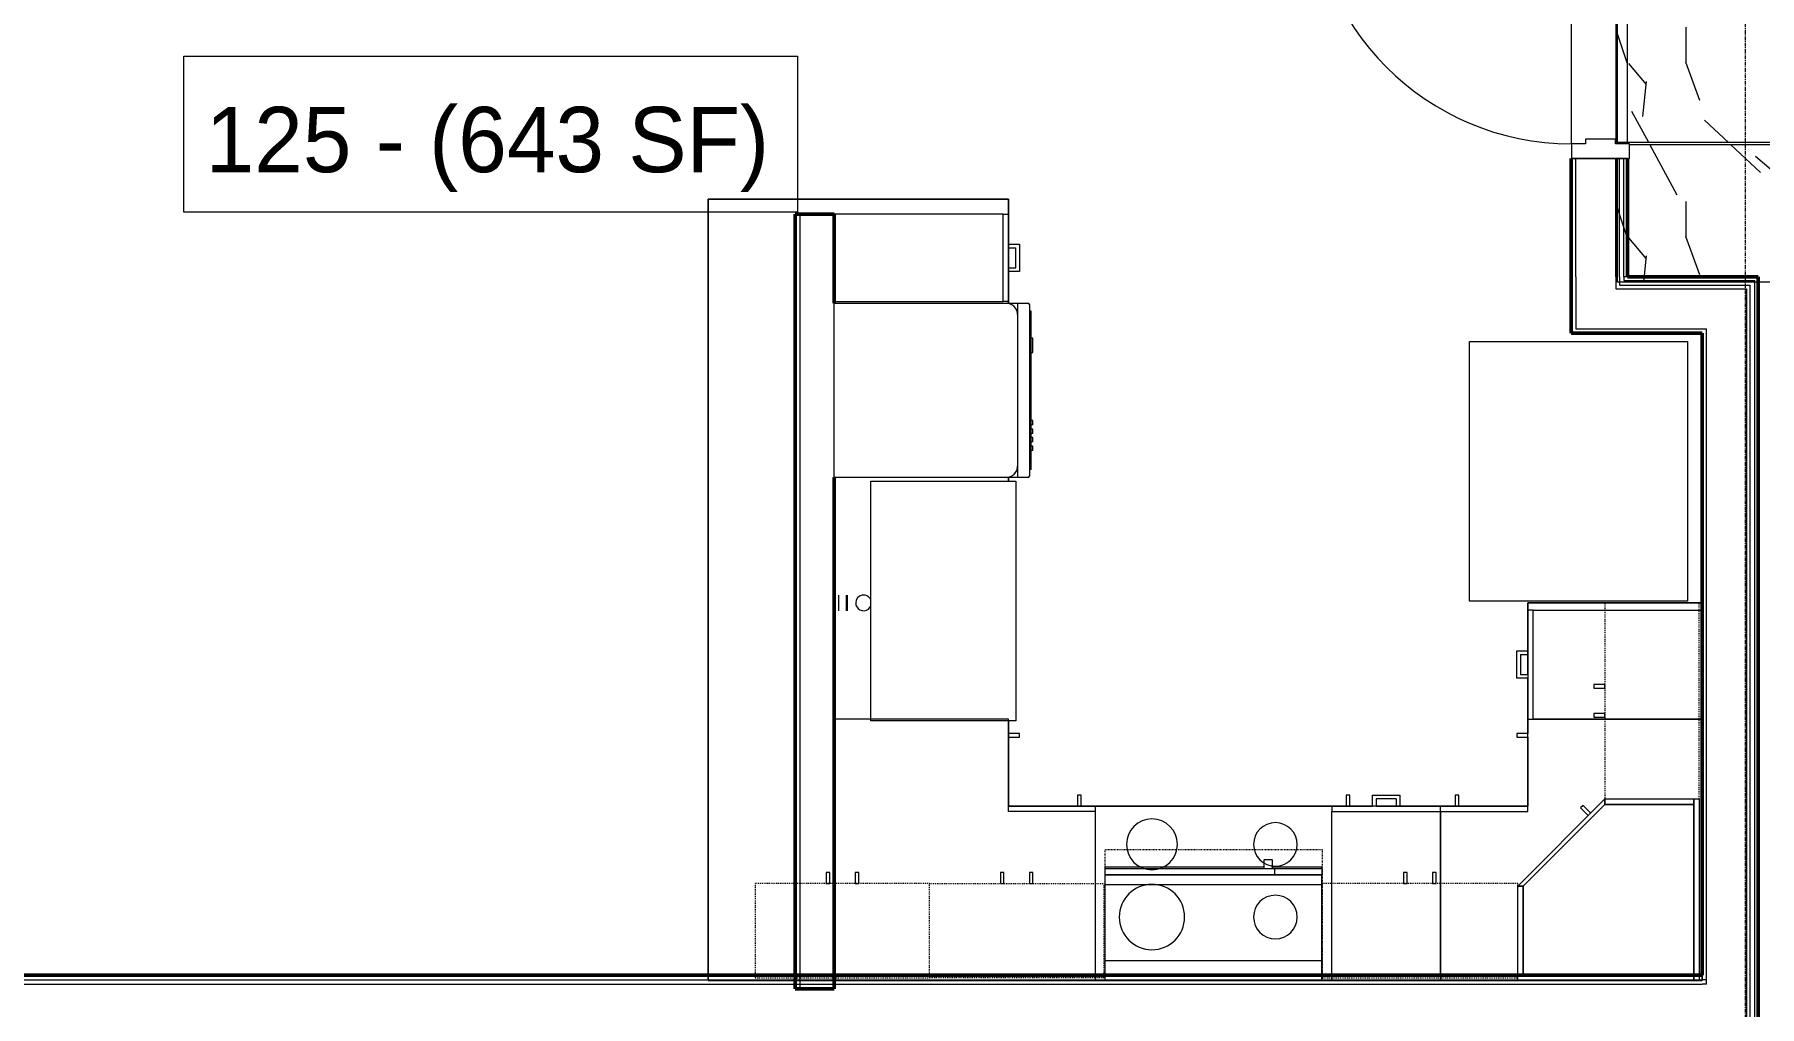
# Model space of a CAD drawing. Header units: inches. Extents: x -4218 to -1830, y 9767 to 12426.
# Drawn here: x -3716.9 to -3479.4, y 10550.1 to 10683.9 of the extents above; entities that cross this region are included whole.
import ezdxf

# ---------------------------------------------------------------- set-up
doc = ezdxf.new("R2010")
doc.units = ezdxf.units.IN
doc.header["$MEASUREMENT"] = 0
for name, pattern in [('Dash', [0.25, 0.125, -0.125]), ('Grid Line 1_2_', [0.875, 0.5, -0.125, 0.125, -0.125]), ('Overhead', [0.15625, 0.09375, -0.0625])]:
    doc.linetypes.add(name, pattern=pattern)
for name, color, linetype, lineweight in [('0-1', 7, 'Continuous', 5), ('0-2', 10, 'Continuous', 9), ('A-AREA-IDEN', 2, 'Continuous', 9), ('A-CLNG-1', 252, 'Continuous', 9), ('A-CLNG-2', 10, 'Continuous', 9), ('A-CLNG-PATT-1', 71, 'Continuous', 13), ('A-DOOR-1', 10, 'Continuous', 9), ('A-DOOR-2', 50, 'Continuous', 20), ('A-DOOR-FRAM-3', 50, 'Continuous', 20), ('A-FLOR-4', 192, 'Continuous', 9), ('A-WALL-1', 7, 'Continuous', 50), ('A-WALL-2', 250, 'Continuous', 13), ('A-WALL-4', 252, 'Continuous', 9), ('A-WALL-5', 253, 'Continuous', 9), ('A-WALL-7', 113, 'Continuous', 9), ('I-WALL-1', 7, 'Continuous', 50), ('I-WALL-2', 10, 'Continuous', 9), ('I-WALL-3', 252, 'Continuous', 9), ('I-WALL-4', 253, 'Continuous', 9), ('P-SANR-FIXT-1', 10, 'Continuous', 9), ('P-SANR-FIXT-2', 252, 'Continuous', 9), ('Q-CASE', 31, 'Continuous', 9), ('Q-CASE-1', 252, 'Continuous', 9), ('Q-CASE-2', 10, 'Continuous', 9), ('Q-CASE-3', 253, 'Continuous', 9), ('Q-CASE-4', 252, 'Dash', 9), ('Q-CASE-6', 254, 'Dash', 9), ('Q-CASE-7', 253, 'Dash', 9), ('Q-CASE-8', 254, 'Continuous', 9), ('Q-SPCQ-1', 10, 'Continuous', 9), ('Q-SPCQ-2', 91, 'Overhead', 9), ('S-BEAM', 12, 'Continuous', 9), ('S-GRID-1', 1, 'Grid Line 1_2_', 9)]:
    doc.layers.add(name, color=color, linetype=linetype, lineweight=lineweight)
doc.styles.add('Century Gothic', font='ufonts.com_century-gothic.ttf', dxfattribs={"height": 9})

# ---------------------------------------------------------------- blocks, each defined once
blk = doc.blocks.new('Refrigerator_-_Side-by-Side_6047 - 36_ X 30_-1372843-BACKGROUND - RCP - 1ST FLOOR')
at = {"layer": 'Q-SPCQ-1'}
for p, q in [((-17.88, 15.58), (17.87, 15.58)), ((-17.88, -14.42), (-17.88, 15.58)), ((17.87, 15.58), (17.87, -14.42)), ((17.87, -14.42), (-17.88, -14.42))]:
    blk.add_line(p, q, dxfattribs=at)
blk = doc.blocks.new('Range - 24_ x 30_-2806124-BACKGROUND - RCP - 1ST FLOOR')
at = {"layer": 'Q-SPCQ-1'}
blk.add_line((0, -22), (30, -22), dxfattribs=at)
for centre, radius, start, end in [((6.5, -6), 3.5, 360, 180), ((23.5, -6), 3, 0, 180), ((6.5, -6), 3.5, 180, 0), ((23.5, -6), 3, 180, 0), ((6.5, -16), 4.5, 0, 180), ((23.5, -16), 3, 360, 180), ((6.5, -16), 4.5, 180, 0), ((23.5, -16), 3, 180, 0)]:
    blk.add_arc(centre, radius, start, end, dxfattribs=at)
blk = doc.blocks.new('Dishwasher_15404 - 34_ counter-2817256-BACKGROUND - RCP - 1ST FLOOR')
at = {"layer": 'Q-SPCQ-1'}
for p, q in [((0, -24), (0, 0)), ((0, 0), (23.68, 0)), ((23.68, 0), (25.25, 0)), ((25.25, 0), (26.68, 0)), ((25.25, 0), (25.25, -1.57)), ((25.25, -1.57), (25.25, -22.43)), ((26.87, -0.2), (26.87, -23.8)), ((27.12, -1.09), (26.87, -1.09)), ((27.12, -2.61), (27.12, -1.09)), ((27.12, -3.81), (27.12, -2.61)), ((27.12, -20.19), (27.12, -3.81)), ((27.37, -4.82), (27.12, -4.82)), ((27.12, -6.79), (27.37, -6.79)), ((27.37, -5.81), (27.37, -4.82)), ((27.37, -6.79), (27.37, -5.81)), ((27.37, -16.15), (27.12, -16.15)), ((27.37, -16.74), (27.37, -16.15)), ((27.37, -16.74), (27.12, -16.74)), ((27.37, -17.33), (27.12, -17.33)), ((27.37, -17.92), (27.12, -17.92)), ((27.37, -18.51), (27.12, -18.51)), ((27.37, -17.92), (27.37, -17.33)), ((27.37, -19.1), (27.37, -18.51)), ((27.37, -19.1), (27.12, -19.1)), ((27.37, -19.69), (27.12, -19.69)), ((27.12, -21.39), (27.12, -20.19)), ((27.37, -20.28), (27.12, -20.28)), ((27.37, -20.28), (27.37, -19.69)), ((25.25, -22.43), (25.25, -24)), ((27.12, -22.91), (26.87, -22.91)), ((27.12, -22.91), (27.12, -21.39)), ((23.68, -24), (0, -24)), ((25.25, -24), (23.68, -24)), ((26.68, -24), (25.25, -24))]:
    blk.add_line(p, q, dxfattribs=at)
for centre, radius, start, end in [((26.68, -0.2), 0.197, 0, 90), ((23.68, -1.57), 1.57, 0, 90), ((23.68, -1.57), 1.57, 32.077, 42.3359), ((23.68, -1.57), 1.57, 17.8182, 27.5266), ((23.68, -1.57), 1.57, 0, 13.6425), ((26.68, -0.2), 0.197, 15, 90), ((23.68, -22.43), 1.57, 270, 0), ((23.68, -22.43), 1.57, 317.6641, 327.923), ((23.68, -22.43), 1.57, 332.4734, 342.1818), ((23.68, -22.43), 1.57, 346.3575, 0), ((26.68, -23.8), 0.197, 270, 0)]:
    blk.add_arc(centre, radius, start, end, dxfattribs=at)
blk = doc.blocks.new('300 Series Wall Hung Cabinet_302 - 27_ X 36_-2604985-BACKGROUND - RCP - 1ST FLOOR')
at = {"layer": 'Q-CASE-1'}
for p, q in [((-1.76, -13.19), (-2.25, -13.19)), ((-2.25, -13.19), (-2.25, -14.69)), ((-1.76, -14.69), (-1.76, -13.19)), ((2.24, -13.19), (1.75, -13.19)), ((1.75, -13.19), (1.75, -14.69)), ((2.24, -14.69), (2.24, -13.19)), ((-2.25, -14.69), (-1.76, -14.69)), ((1.75, -14.69), (2.24, -14.69))]:
    blk.add_line(p, q, dxfattribs=at)
at = {"layer": 'Q-CASE-4'}
for p, q in [((-13.5, -0.19), (-13.5, -13.19)), ((13.5, -13.19), (13.5, -0.19)), ((-13.5, -13.19), (13.5, -13.19))]:
    blk.add_line(p, q, dxfattribs=at)
at = {"layer": 'Q-CASE-7'}
blk.add_line((13.5, -0.19), (-13.5, -0.19), dxfattribs=at)
blk = doc.blocks.new('30quot_MicrowaveVent_11166 - 70cm miele oven-V15-BACKGROUND - RCP - 1ST FLOOR')
at = {"layer": 'Q-CASE-1'}
for p, q in [((7.69, 15.6), (-14.2, 15.6)), ((-14.2, 15.6), (-14.2, 15.39)), ((9.18, 15.39), (-14.2, 15.39)), ((-14.2, 15.39), (-14.2, 14.61)), ((-14.2, 14.61), (9.18, 14.61)), ((-14.2, 14.49), (-14.2, 13.23)), ((15.68, 14.49), (-14.2, 14.49)), ((8.88, 16.6), (7.69, 16.6)), ((7.69, 16.55), (7.69, 15.39)), ((8.88, 15.39), (8.88, 16.55)), ((15.68, 15.6), (8.88, 15.6)), ((9.18, 15.39), (9.18, 14.61)), ((15.68, 15.39), (9.18, 15.39)), ((9.18, 15.39), (9.18, 14.61)), ((9.18, 14.61), (15.68, 14.61)), ((15.68, 15.39), (15.68, 15.6)), ((15.68, 15.39), (15.68, 14.61)), ((15.68, 13.23), (15.68, 14.49)), ((-14.2, 13.23), (-14.2, 0.74)), ((-14.2, 13.23), (15.68, 13.23)), ((15.68, 0.74), (15.68, 13.23))]:
    blk.add_line(p, q, dxfattribs=at)
at = {"layer": 'Q-CASE-3'}
for p, q in [((-14.2, 0.74), (-14.2, 0.37)), ((15.68, 0.37), (15.68, 0.74))]:
    blk.add_line(p, q, dxfattribs=at)
at = {"layer": 'Q-CASE-8'}
for p, q in [((-14.2, 0.37), (-14.2, 0)), ((15.68, 0.02), (15.68, 0.37)), ((-14.2, 0), (15.68, 0))]:
    blk.add_line(p, q, dxfattribs=at)
blk = doc.blocks.new('Single Door 1 Drawer 211 - 211 Base Cabinet Single Door1 Drawer 15_-2709718-BACKGROUND - RCP - 1ST FLOOR')
at = {"layer": 'Q-CASE-2'}
for p, q in [((-11.26, -23.25), (-11.26, 0)), ((-11.26, 0), (3.74, 0)), ((3.74, 0), (3.74, -23.25)), ((-11.26, -23.25), (-11.26, -24)), ((3.74, -23.25), (-11.26, -23.25)), ((3.74, -24), (3.74, -23.25)), ((-11.26, -24), (3.74, -24)), ((-5.14, -24), (-5.64, -24)), ((-5.64, -25.5), (-5.64, -24)), ((-1.89, -25.5), (-5.64, -25.5)), ((-5.14, -25), (-5.14, -24)), ((-5.14, -25), (-2.39, -25)), ((-2.39, -25), (-2.39, -24)), ((-2.39, -24), (-1.89, -24)), ((-1.89, -24), (-1.89, -25.5)), ((1.73, -24), (1.24, -24)), ((1.24, -24), (1.24, -25.5)), ((1.24, -25.5), (1.73, -25.5)), ((1.73, -25.5), (1.73, -24))]:
    blk.add_line(p, q, dxfattribs=at)
blk = doc.blocks.new('300 Series Wall Hung Cabinet_302 - 27_ X 36_-V16-BACKGROUND - RCP - 1ST FLOOR')
at = {"layer": 'Q-CASE-1'}
for p, q in [((-1.76, -13.19), (-2.25, -13.19)), ((-2.25, -13.19), (-2.25, -14.69)), ((-1.76, -14.69), (-1.76, -13.19)), ((2.24, -13.19), (1.75, -13.19)), ((1.75, -13.19), (1.75, -14.69)), ((2.24, -14.69), (2.24, -13.19)), ((-2.25, -14.69), (-1.76, -14.69)), ((1.75, -14.69), (2.24, -14.69))]:
    blk.add_line(p, q, dxfattribs=at)
at = {"layer": 'Q-CASE-4'}
for p, q in [((-13.5, -0.55), (-13.5, -13.19)), ((13.5, -13.19), (13.5, -0.55)), ((-13.5, -13.19), (13.5, -13.19))]:
    blk.add_line(p, q, dxfattribs=at)
at = {"layer": 'Q-CASE-6'}
blk.add_line((13.5, -0.19), (-13.5, -0.19), dxfattribs=at)
at = {"layer": 'Q-CASE-7'}
for p, q in [((-13.5, -0.19), (-13.5, -0.55)), ((13.5, -0.55), (13.5, -0.19))]:
    blk.add_line(p, q, dxfattribs=at)
blk = doc.blocks.new('300 Series Wall Hung Cabinet_302 - 24_ X 36_-2573645-BACKGROUND - RCP - 1ST FLOOR')
at = {"layer": 'Q-CASE-1'}
for p, q in [((-1.76, 14.69), (-2.25, 14.69)), ((-2.25, 14.69), (-2.25, 13.19)), ((-1.76, 13.19), (-1.76, 14.69)), ((2.24, 14.69), (1.75, 14.69)), ((1.75, 14.69), (1.75, 13.19)), ((2.24, 13.19), (2.24, 14.69)), ((-2.25, 13.19), (-1.76, 13.19)), ((1.75, 13.19), (2.24, 13.19))]:
    blk.add_line(p, q, dxfattribs=at)
at = {"layer": 'Q-CASE-4'}
for p, q in [((-12, 0.55), (-12, 13.19)), ((-12, 13.19), (12, 13.19)), ((12, 13.19), (12, 0.55))]:
    blk.add_line(p, q, dxfattribs=at)
at = {"layer": 'Q-CASE-6'}
blk.add_line((12, 0.19), (-12, 0.19), dxfattribs=at)
at = {"layer": 'Q-CASE-7'}
for p, q in [((-12, 0.19), (-12, 0.55)), ((12, 0.55), (12, 0.19))]:
    blk.add_line(p, q, dxfattribs=at)
blk = doc.blocks.new('Base Cabinet 4 Drawer 254 - Base Cabinet 4 Drawer 254 15_-2556187-BACKGROUND - RCP - 1ST FLOOR')
at = {"layer": 'Q-CASE-2'}
for p, q in [((-6.76, -23.25), (-6.76, 0)), ((-6.76, 0), (8.24, 0)), ((8.24, 0), (8.24, -23.25)), ((-6.76, -23.25), (-6.76, -24)), ((8.24, -23.25), (-6.76, -23.25)), ((8.24, -24), (8.24, -23.25)), ((-6.76, -24), (8.24, -24)), ((-0.64, -24), (-1.14, -24)), ((-1.14, -25.5), (-1.14, -24)), ((2.61, -25.5), (-1.14, -25.5)), ((-0.64, -25), (-0.64, -24)), ((-0.64, -25), (2.11, -25)), ((2.11, -25), (2.11, -24)), ((2.11, -24), (2.61, -24)), ((2.61, -24), (2.61, -25.5))]:
    blk.add_line(p, q, dxfattribs=at)
blk = doc.blocks.new('Base Cabinet 3 Drawer 230 - Base Cabinet 3 Drawer 230 12_-2573763-BACKGROUND - RCP - 1ST FLOOR')
at = {"layer": 'Q-CASE-2'}
for p, q in [((-5.26, 24), (6.74, 24)), ((-5.26, 23.25), (-5.26, 24)), ((-1.14, 24), (-1.14, 25.5)), ((-1.14, 25.5), (2.61, 25.5)), ((-1.14, 24), (-0.64, 24)), ((2.11, 25), (-0.64, 25)), ((-0.64, 24), (-0.64, 25)), ((2.11, 24), (2.11, 25)), ((2.61, 24), (2.11, 24)), ((2.61, 25.5), (2.61, 24)), ((6.74, 24), (6.74, 23.25)), ((6.74, 23.25), (-5.26, 23.25)), ((-5.26, 23.25), (-5.26, 0)), ((6.74, 0), (6.74, 23.25)), ((-5.26, 0), (6.74, 0))]:
    blk.add_line(p, q, dxfattribs=at)
blk = doc.blocks.new('308 - 308-2727437-BACKGROUND - RCP - 1ST FLOOR')
at = {"layer": 'Q-CASE'}
for p, q in [((0, -25.19), (-12, -13.19)), ((-12, -13.19), (-11.25, -13.19)), ((-11.25, -13.19), (0, -24.44)), ((0, -24.44), (0, -25.19))]:
    blk.add_line(p, q, dxfattribs=at)
at = {"layer": 'Q-CASE-1'}
for p, q in [((-12, -0.94), (-12, -0.19)), ((-12, -13.19), (-12, -0.94)), ((-12, -0.94), (-11.25, -0.94)), ((12.26, -0.94), (-12, -0.94)), ((-11.25, -13.19), (-11.25, -0.94)), ((-11.25, -0.94), (12.25, -0.94)), ((-11.25, -0.94), (-11.25, -13.19)), ((12.25, -0.94), (12.25, -24.44)), ((12.25, -25.19), (12.25, -0.94)), ((-11.25, -13.19), (-12, -13.19)), ((0, -24.44), (-11.25, -13.19)), ((-10.05, -15.14), (-11.11, -16.2)), ((-11.11, -16.2), (-10.76, -16.55)), ((-10.76, -16.55), (-9.7, -15.49)), ((12.25, -24.44), (0, -24.44)), ((0, -25.19), (0, -24.44)), ((0, -24.44), (12.25, -24.44)), ((12.25, -25.19), (0, -25.19)), ((12.25, -24.44), (12.25, -25.19))]:
    blk.add_line(p, q, dxfattribs=at)
at = {"layer": 'Q-CASE-3'}
for p, q in [((-12, -0.19), (12.26, -0.19)), ((12.26, -0.94), (12.62, -0.94)), ((12.62, -0.94), (12.26, -0.94)), ((12.62, -25.19), (12.26, -25.19))]:
    blk.add_line(p, q, dxfattribs=at)
at = {"layer": 'Q-CASE-8'}
for p, q in [((12.26, -0.19), (12.62, -0.19)), ((12.62, -0.19), (12.88, -0.19)), ((12.62, -0.94), (12.88, -0.94)), ((12.88, -0.94), (12.62, -0.94)), ((12.89, -0.94), (13, -0.94)), ((13, -0.94), (12.89, -0.94)), ((12.91, -0.19), (13, -0.19)), ((13, -0.19), (13, -0.94)), ((13, -0.94), (13, -25.19)), ((13, -25.19), (12.62, -25.19))]:
    blk.add_line(p, q, dxfattribs=at)
blk = doc.blocks.new('kitchen_faucet_14143 - kitchen_faucet_14143-V55-BACKGROUND - RCP - 1ST FLOOR')
at = {"layer": 'P-SANR-FIXT-2'}
for p, q in [((2.26, -1.08), (2.26, 1.08)), ((2.34, 1.08), (2.34, 0.94)), ((2.34, 0.94), (2.34, -1.08)), ((3.44, 0.54), (3.44, 1.08)), ((3.44, -0.28), (3.44, 0.54)), ((3.44, -0.91), (3.44, -0.28)), ((3.44, -1.08), (3.44, -0.94))]:
    blk.add_line(p, q, dxfattribs=at)
at = {"layer": 'P-SANR-FIXT-2', "flags": 128}
blk.add_lwpolyline([(-0.92, -0.6), (-0.96, -0.61), (-1, -0.63)], dxfattribs=at)
at = {"layer": 'P-SANR-FIXT-2'}
for start, end in [(30, 159.9003), (200.0997, 360), (0, 30)]:
    blk.add_arc((0, 0), 1.08, start, end, dxfattribs=at)
blk = doc.blocks.new('Stainless Steel Farmhous Kitchen Sink - Stainless Steel Farmhous Kitchen Sink-2443921-BACKGROUND - RCP - 1ST FLOOR')
at = {"layer": 'P-SANR-FIXT-1'}
for p, q in [((-33, -22.2), (-33, -2.25)), ((-33, -2.25), (0, -2.25)), ((0, -2.25), (0, -22.2)), ((0, -22.2), (-33, -22.2))]:
    blk.add_line(p, q, dxfattribs=at)
blk = doc.blocks.new('Base Cabinet Corner 197 - Base Cabinet Corner 197-2565125-BACKGROUND - RCP - 1ST FLOOR')
at = {"layer": 'Q-CASE-2'}
for p, q in [((-23.26, 0), (12.74, 0)), ((-23.26, -36), (-23.26, 0)), ((12.74, 0), (12.74, -24)), ((0.74, -23.25), (0.74, -36)), ((12.74, -23.25), (0.74, -23.25)), ((0.74, -23.25), (0.74, -24)), ((0.74, -24), (0.74, -36)), ((12.74, -24), (0.74, -24)), ((10.73, -24), (10.24, -24)), ((10.24, -24), (10.24, -25.5)), ((10.24, -25.5), (10.73, -25.5)), ((10.73, -25.5), (10.73, -24)), ((2.23, -33.51), (0.73, -33.51)), ((0.73, -33.51), (0.73, -34)), ((0.73, -34), (2.23, -34)), ((2.23, -34), (2.23, -33.51)), ((0.74, -36), (-23.26, -36))]:
    blk.add_line(p, q, dxfattribs=at)
blk = doc.blocks.new('Base Cabinet Corner 197 - Base Cabinet Corner 197-2569781-BACKGROUND - RCP - 1ST FLOOR')
at = {"layer": 'Q-CASE-2'}
for p, q in [((0.74, 36), (-23.26, 36)), ((-23.26, 36), (-23.26, 0)), ((0.74, 23.25), (0.74, 36)), ((0.74, 24), (0.74, 36)), ((0.73, 34), (0.73, 33.51)), ((2.23, 34), (0.73, 34)), ((0.73, 33.51), (2.23, 33.51)), ((2.23, 33.51), (2.23, 34)), ((12.74, 24), (0.74, 24)), ((0.74, 23.25), (0.74, 24)), ((10.73, 25.5), (10.24, 25.5)), ((10.24, 25.5), (10.24, 24)), ((10.24, 24), (10.73, 24)), ((10.73, 24), (10.73, 25.5)), ((12.74, 0), (12.74, 24)), ((12.74, 23.25), (0.74, 23.25)), ((-23.26, 0), (12.74, 0))]:
    blk.add_line(p, q, dxfattribs=at)
blk = doc.blocks.new('300 Series Wall Hung Cabinet_302 - 24_ X 36_-V83-BACKGROUND - RCP - 1ST FLOOR')
at = {"layer": 'Q-CASE-1'}
for p, q in [((-1.76, -13.19), (-2.25, -13.19)), ((-2.25, -13.19), (-2.25, -14.69)), ((-1.76, -14.69), (-1.76, -13.19)), ((-2.25, -14.69), (-1.76, -14.69))]:
    blk.add_line(p, q, dxfattribs=at)
at = {"layer": 'Q-CASE-3'}
for p, q in [((2.24, -13.19), (1.75, -13.19)), ((1.75, -13.19), (1.75, -14.69)), ((2.24, -14.69), (2.24, -13.19)), ((1.75, -14.69), (2.24, -14.69))]:
    blk.add_line(p, q, dxfattribs=at)
at = {"layer": 'Q-CASE-4'}
for p, q in [((-12, -0.55), (-12, -13.19)), ((12, -13.19), (12, -0.55)), ((-12, -13.19), (1.12, -13.19)), ((6.5, -13.19), (10.39, -13.19)), ((10.47, -13.19), (12, -13.19))]:
    blk.add_line(p, q, dxfattribs=at)
at = {"layer": 'Q-CASE-6'}
for p, q in [((1.12, -0.19), (-12, -0.19)), ((6.5, -0.19), (1.12, -0.19)), ((12, -0.19), (6.5, -0.19))]:
    blk.add_line(p, q, dxfattribs=at)
at = {"layer": 'Q-CASE-7'}
for p, q in [((-12, -0.19), (-12, -0.55)), ((12, -0.55), (12, -0.19)), ((1.12, -13.19), (6.5, -13.19))]:
    blk.add_line(p, q, dxfattribs=at)
blk = doc.blocks.new('Range_Hood_386 - 30_ Wide-2877318-BACKGROUND - RCP - 1ST FLOOR')
at = {"layer": 'Q-SPCQ-2'}
for p, q in [((-15, 6), (-15, -11.26)), ((15, 6), (-15, 6)), ((15, -11.26), (15, 6)), ((-15, -11.26), (-15, -11.63)), ((-15, -11.63), (-15, -12)), ((15, -11.63), (15, -11.26)), ((15, -11.98), (15, -11.63)), ((-15, -12), (15, -12))]:
    blk.add_line(p, q, dxfattribs=at)
blk = doc.blocks.new('CTR - 1st Phase - Unit Layouts_rvt-1-BACKGROUND - RCP - 1ST FLOOR')
at = {"layer": 'A-WALL-1'}
for p, q in [((-3612.17, 10552.56), (-3612.17, 10659.2)), ((-3612.17, 10659.2), (-3606.8, 10659.2)), ((-3606.8, 10659.2), (-3606.8, 10646.95)), ((-3606.8, 10622.95), (-3606.8, 10552.56)), ((-3606.8, 10552.56), (-3612.17, 10552.56))]:
    blk.add_line(p, q, dxfattribs=at)
at = {"layer": 'A-WALL-2'}
blk.add_line((-3611.55, 10659.2), (-3611.55, 10552.56), dxfattribs=at)
at = {"layer": 'A-WALL-4'}
for p, q in [((-3612.17, 10554.44), (-3612.17, 10659.2)), ((-3606.8, 10659.2), (-3612.17, 10659.2)), ((-3606.8, 10659.2), (-3606.8, 10646.95)), ((-3606.8, 10622.95), (-3606.8, 10554.44))]:
    blk.add_line(p, q, dxfattribs=at)
at = {"layer": 'A-WALL-5'}
for p, q in [((-3612.17, 10552.56), (-3612.17, 10554.44)), ((-3606.8, 10554.44), (-3606.8, 10552.56)), ((-3606.8, 10552.56), (-3612.17, 10552.56))]:
    blk.add_line(p, q, dxfattribs=at)
at = {"layer": 'A-WALL-7'}
for p, q in [((-3582.8, 10661.29), (-3624.17, 10661.29)), ((-3624.17, 10661.29), (-3624.17, 10554.44)), ((-3624.17, 10554.44), (-3624.17, 10661.29)), ((-3624.17, 10661.29), (-3582.8, 10661.29)), ((-3582.8, 10655.07), (-3582.8, 10661.29)), ((-3582.8, 10661.29), (-3582.8, 10655.07)), ((-3582.8, 10654.57), (-3582.8, 10655.07)), ((-3582.8, 10651.82), (-3582.8, 10654.57)), ((-3582.8, 10654.57), (-3582.8, 10651.82)), ((-3582.8, 10651.32), (-3582.8, 10651.82)), ((-3582.8, 10646.95), (-3582.8, 10651.32)), ((-3582.8, 10651.32), (-3582.8, 10646.95)), ((-3582.8, 10622.45), (-3582.8, 10622.95)), ((-3582.8, 10622.95), (-3582.8, 10622.45)), ((-3510.8, 10605.7), (-3511.3, 10605.7)), ((-3511.3, 10605.7), (-3511.3, 10604.7)), ((-3511.3, 10604.7), (-3511.3, 10605.7)), ((-3511.3, 10605.7), (-3510.8, 10605.7)), ((-3511.3, 10604.7), (-3511.3, 10599.07)), ((-3511.3, 10599.07), (-3511.3, 10604.7)), ((-3487.3, 10605.7), (-3510.8, 10605.7)), ((-3510.8, 10605.7), (-3487.3, 10605.7)), ((-3487.3, 10554.44), (-3487.3, 10605.7)), ((-3487.3, 10605.7), (-3487.3, 10554.44)), ((-3511.3, 10599.07), (-3511.3, 10598.57)), ((-3511.3, 10598.57), (-3511.3, 10595.82)), ((-3511.3, 10595.82), (-3511.3, 10598.57)), ((-3511.3, 10595.82), (-3511.3, 10595.32)), ((-3511.3, 10595.32), (-3511.3, 10587.7)), ((-3511.3, 10587.7), (-3511.3, 10595.32)), ((-3582.8, 10587.7), (-3582.8, 10589.45)), ((-3582.8, 10589.45), (-3582.8, 10587.7)), ((-3582.8, 10577.7), (-3582.8, 10587.21)), ((-3582.8, 10587.21), (-3582.8, 10577.7)), ((-3511.3, 10587.21), (-3511.3, 10577.7)), ((-3511.3, 10577.7), (-3511.3, 10587.21)), ((-3573.3, 10577.7), (-3582.8, 10577.7)), ((-3582.8, 10577.7), (-3573.3, 10577.7)), ((-3572.81, 10577.7), (-3573.3, 10577.7)), ((-3536.29, 10577.7), (-3572.81, 10577.7)), ((-3572.81, 10577.7), (-3536.29, 10577.7)), ((-3535.8, 10577.7), (-3536.29, 10577.7)), ((-3532.67, 10577.7), (-3535.8, 10577.7)), ((-3535.8, 10577.7), (-3532.67, 10577.7)), ((-3532.17, 10577.7), (-3532.67, 10577.7)), ((-3529.42, 10577.7), (-3532.17, 10577.7)), ((-3532.17, 10577.7), (-3529.42, 10577.7)), ((-3528.92, 10577.7), (-3529.42, 10577.7)), ((-3521.29, 10577.7), (-3528.92, 10577.7)), ((-3528.92, 10577.7), (-3521.29, 10577.7)), ((-3520.8, 10577.7), (-3521.29, 10577.7)), ((-3511.3, 10577.7), (-3520.8, 10577.7)), ((-3520.8, 10577.7), (-3511.3, 10577.7)), ((-3624.17, 10554.44), (-3624.17, 10553.7)), ((-3624.17, 10553.7), (-3624.17, 10554.44)), ((-3487.3, 10553.7), (-3487.3, 10554.44)), ((-3487.3, 10554.44), (-3487.3, 10553.7)), ((-3624.17, 10553.7), (-3612.17, 10553.7)), ((-3612.17, 10553.7), (-3624.17, 10553.7)), ((-3612.17, 10553.7), (-3606.8, 10553.7)), ((-3606.8, 10553.7), (-3612.17, 10553.7)), ((-3606.8, 10553.7), (-3487.3, 10553.7)), ((-3487.3, 10553.7), (-3606.8, 10553.7))]:
    blk.add_line(p, q, dxfattribs=at)
at = {"layer": '0-2'}
for name, p, rotation in [('Base Cabinet 3 Drawer 230 - Base Cabinet 3 Drawer 230 12_-2573763-BACKGROUND - RCP - 1ST FLOOR', (-3606.8, 10653.94), 269.9999999999893), ('Refrigerator_-_Side-by-Side_6047 - 36_ X 30_-1372843-BACKGROUND - RCP - 1ST FLOOR', (-3503.72, 10623.82), 89.999999999975), ('Stainless Steel Farmhous Kitchen Sink - Stainless Steel Farmhous Kitchen Sink-2443921-BACKGROUND - RCP - 1ST FLOOR', (-3604, 10622.45), 89.99999999998938), ('kitchen_faucet_14143 - kitchen_faucet_14143-V55-BACKGROUND - RCP - 1ST FLOOR', (-3602.76, 10605.69), 180), ('Base Cabinet 4 Drawer 254 - Base Cabinet 4 Drawer 254 15_-2556187-BACKGROUND - RCP - 1ST FLOOR', (-3487.3, 10597.94), 269.9999999999893), ('300 Series Wall Hung Cabinet_302 - 27_ X 36_-2604985-BACKGROUND - RCP - 1ST FLOOR', (-3487.49, 10592.2), 269.9999999999891), ('Base Cabinet Corner 197 - Base Cabinet Corner 197-2565125-BACKGROUND - RCP - 1ST FLOOR', (-3510.56, 10553.7), 180), ('Single Door 1 Drawer 211 - 211 Base Cabinet Single Door1 Drawer 15_-2709718-BACKGROUND - RCP - 1ST FLOOR', (-3534.56, 10553.7), 180), ('308 - 308-2727437-BACKGROUND - RCP - 1ST FLOOR', (-3487.49, 10566.7), 269.9999999999891), ('300 Series Wall Hung Cabinet_302 - 24_ X 36_-V83-BACKGROUND - RCP - 1ST FLOOR', (-3605.67, 10553.89), 180), ('300 Series Wall Hung Cabinet_302 - 27_ X 36_-V16-BACKGROUND - RCP - 1ST FLOOR', (-3526.17, 10553.89), 180)]:
    blk.add_blockref(name, p, dxfattribs=dict(at, rotation=rotation))
for name, p in [('Dishwasher_15404 - 34_ counter-2817256-BACKGROUND - RCP - 1ST FLOOR', (-3606.8, 10646.95)), ('Base Cabinet Corner 197 - Base Cabinet Corner 197-2569781-BACKGROUND - RCP - 1ST FLOOR', (-3583.54, 10553.7)), ('Range - 24_ x 30_-2806124-BACKGROUND - RCP - 1ST FLOOR', (-3569.55, 10578.44)), ('Range_Hood_386 - 30_ Wide-2877318-BACKGROUND - RCP - 1ST FLOOR', (-3554.56, 10565.7)), ('300 Series Wall Hung Cabinet_302 - 24_ X 36_-2573645-BACKGROUND - RCP - 1ST FLOOR', (-3581.67, 10553.89)), ('30quot_MicrowaveVent_11166 - 70cm miele oven-V15-BACKGROUND - RCP - 1ST FLOOR', (-3555.35, 10553.7))]:
    blk.add_blockref(name, p, dxfattribs=at)
blk = doc.blocks.new('HOLLOW METAL - UNIT DOOR-2191979-BACKGROUND - RCP - 1ST FLOOR')
at = {"layer": 'A-DOOR-1'}
blk.add_arc((18, 4.125), 36, 90, 180, dxfattribs=at)
at = {"layer": 'A-DOOR-2'}
for p, q in [((18, 40.125), (16.25, 40.125)), ((16.25, 40.125), (16.25, 4.125)), ((18, 4.125), (18, 40.125)), ((16.25, 4.125), (18, 4.125))]:
    blk.add_line(p, q, dxfattribs=at)
at = {"layer": 'A-DOOR-FRAM-3'}
for p, q in [((-18, 4.125), (-20, 4.125)), ((-20, 4.125), (-20, -3.875)), ((-18, 2.1875), (-18, 4.125)), ((18, 4.125), (18, 2.1875)), ((20, 4.125), (18, 4.125)), ((20, -3.875), (20, 4.125)), ((-17.375, 2.1875), (-18, 2.1875)), ((-17.375, -1.9375), (-17.375, 2.1875)), ((18, 2.1875), (17.375, 2.1875)), ((17.375, 2.1875), (17.375, -1.9375)), ((-18, -3.875), (-18, -1.9375)), ((-18, -1.9375), (-17.375, -1.9375)), ((17.375, -1.9375), (18, -1.9375)), ((18, -1.9375), (18, -3.875)), ((-20, -3.875), (-18, -3.875)), ((18, -3.875), (20, -3.875))]:
    blk.add_line(p, q, dxfattribs=at)
blk = doc.blocks.new('CTR - 1st Phase - Common Walls_rvt-1-BACKGROUND - RCP - 1ST FLOOR')
at = {"layer": 'A-CLNG-PATT-1'}
h = blk.add_hatch(dxfattribs=at)
h.set_pattern_fill('FP_2', color=256, style=0, pattern_type=2)
h.set_pattern_definition([(108.435, (6.24, 0), (-23.9995167, 47.999875), [9.107, -66.787]), (139.399, (3.36, 8.64), (-144.0005735, 119.9994401), [4.425, -216.844]), (136.848, (24, 11.52), (-360.00235884, 335.99803914), [10.527, -515.834]), (109.983, (16.32, 18.72), (-71.99926767, 192.0004429), [5.618, -275.295]), (90, (14.4, 0), (-24, 24), [4.8, -19.2]), (118.443, (14.4, 4.8), (168.000806133, -311.999948405), [13.101, -641.971]), (84.289, (8.16, 16.32), (-24.00143285, -215.9997167), [4.824, -236.373]), (129.806, (8.64, 21.12), (96.0006462, -119.9991583), [3.749, -183.697])])
h.paths.add_polyline_path([(-3498.84, 10649.86), (-3435.32, 10649.86), (-3435.32, 10668.81), (-3497.3, 10668.81), (-3497.3, 10666.89), (-3498.93, 10666.89), (-3498.93, 10649.86)], flags=0)
h.paths.add_polyline_path([(-3498.93, 10669.06), (-3435.32, 10669.06), (-3435.32, 10707.21), (-3498.93, 10707.21), (-3498.93, 10706.89), (-3497.3, 10706.89), (-3497.3, 10704.89), (-3498.93, 10704.89), (-3498.93, 10702.82)], flags=0)
h.paths.add_polyline_path([(-3478.3, 10707.46), (-3435.32, 10707.46), (-3435.32, 10726.41), (-3478.3, 10726.41), (-3478.3, 10712.68)], flags=0)
at = {"layer": 'A-CLNG-1'}
for p, q in [((-3498.93, 10669.06), (-3498.93, 10704.89)), ((-3497.55, 10669.06), (-3498.93, 10669.06)), ((-3498.93, 10649.86), (-3498.93, 10666.89)), ((-3479.55, 10649.86), (-3498.93, 10649.86))]:
    blk.add_line(p, q, dxfattribs=at)
at = {"layer": 'A-CLNG-2'}
for p, q in [((-3435.32, 10669.06), (-3497.55, 10669.06)), ((-3497.3, 10668.81), (-3435.32, 10668.81)), ((-3435.32, 10649.86), (-3479.55, 10649.86))]:
    blk.add_line(p, q, dxfattribs=at)
at = {"layer": 'A-WALL-2'}
for p, q in [((-3504.67, 10650.56), (-3504.67, 10666.89)), ((-3499.17, 10650.56), (-3499.17, 10666.89)), ((-3498.67, 10650.56), (-3498.67, 10666.89)), ((-3498.05, 10650.56), (-3498.05, 10666.89)), ((-3504.67, 10650.56), (-3504.67, 10648.94)), ((-3499.17, 10650.56), (-3499.17, 10649.44)), ((-3499.17, 10649.44), (-3499.17, 10648.94)), ((-3498.67, 10650.56), (-3498.67, 10650.06)), ((-3498.67, 10650.06), (-3498.67, 10649.44)), ((-3498.67, 10649.44), (-3480.67, 10649.44)), ((-3497.55, 10650.56), (-3498.05, 10650.56)), ((-3498.05, 10650.56), (-3498.05, 10650.06)), ((-3498.05, 10650.06), (-3480.05, 10650.06)), ((-3480.67, 10648.94), (-3480.67, 10649.44)), ((-3480.05, 10649.44), (-3480.05, 10650.06)), ((-3480.05, 10642.81), (-3480.05, 10649.44)), ((-3504.67, 10648.94), (-3504.67, 10643.44)), ((-3499.17, 10648.94), (-3481.17, 10648.94)), ((-3481.17, 10643.44), (-3481.17, 10648.94)), ((-3480.67, 10642.81), (-3480.67, 10648.94)), ((-3504.67, 10643.44), (-3486.67, 10643.44)), ((-3486.67, 10642.81), (-3486.67, 10643.44)), ((-3486.67, 10553.81), (-3486.67, 10642.81)), ((-3481.17, 10642.81), (-3481.17, 10643.44)), ((-3481.17, 10418.16), (-3481.17, 10642.81)), ((-3480.67, 10418.16), (-3480.67, 10642.81)), ((-3480.05, 10418.16), (-3480.05, 10642.81)), ((-3822.72, 10553.81), (-3487.3, 10553.81)), ((-3822.72, 10553.19), (-3487.3, 10553.19)), ((-3486.67, 10553.81), (-3487.3, 10553.81)), ((-3486.67, 10553.19), (-3487.3, 10553.19)), ((-3486.67, 10553.19), (-3486.67, 10553.81)), ((-3486.67, 10553.19), (-3486.67, 10553.81))]:
    blk.add_line(p, q, dxfattribs=at)
at = {"layer": 'I-WALL-1'}
for p, q in [((-3505.3, 10650.56), (-3505.3, 10666.89)), ((-3497.55, 10666.89), (-3497.55, 10650.56)), ((-3505.3, 10643.44), (-3505.3, 10650.56)), ((-3497.55, 10650.56), (-3479.55, 10650.56)), ((-3479.55, 10650.56), (-3479.55, 10650.06)), ((-3479.55, 10650.06), (-3479.55, 10642.81)), ((-3505.3, 10642.81), (-3505.3, 10643.44)), ((-3487.3, 10642.81), (-3505.3, 10642.81)), ((-3487.3, 10554.44), (-3487.3, 10642.81)), ((-3479.55, 10642.81), (-3479.55, 10418.16)), ((-3822.72, 10554.44), (-3487.3, 10554.44))]:
    blk.add_line(p, q, dxfattribs=at)
at = {"layer": 'I-WALL-2'}
for p, q in [((-3497.55, 10668.89), (-3497.55, 10704.89)), ((-3505.3, 10703.14), (-3505.3, 10668.89))]:
    blk.add_line(p, q, dxfattribs=at)
at = {"layer": 'I-WALL-3'}
for p, q in [((-3497.55, 10669.06), (-3497.55, 10668.89)), ((-3479.55, 10642.81), (-3479.55, 10649.86)), ((-3479.55, 10642.81), (-3479.55, 10418.16))]:
    blk.add_line(p, q, dxfattribs=at)
at = {"layer": 'I-WALL-4'}
blk.add_line((-3497.55, 10666.89), (-3505.3, 10666.89), dxfattribs=at)
at = {"layer": '0-2', "rotation": 89.99999999999359}
blk.add_blockref('HOLLOW METAL - UNIT DOOR-2191979-BACKGROUND - RCP - 1ST FLOOR', (-3501.17, 10686.89), dxfattribs=at)
blk = doc.blocks.new('Dimension Lumber - LVL - 3_5X5_5-V263-BACKGROUND - RCP - 1ST FLOOR')
at = {"layer": 'S-BEAM'}
for p, q in [((-45.25, 1.75), (-45.01, 1.75)), ((18.6, 1.75), (44.13, 1.75)), ((44.13, 1.75), (46.25, 1.75)), ((-45.25, -1.75), (-45.01, -1.75)), ((18.6, -1.75), (44.13, -1.75)), ((44.13, -1.75), (46.25, -1.75))]:
    blk.add_line(p, q, dxfattribs=at)

msp = doc.modelspace()

# ---------------------------------------------------------------- linework, layer by layer
at = {"layer": 'A-AREA-IDEN', "flags": 128}
msp.add_lwpolyline([(-3696.36, 10680.98), (-3611.86, 10680.98), (-3611.86, 10659.48), (-3696.36, 10659.48)], close=True, dxfattribs=at)
at = {"layer": 'A-FLOR-4'}
for p, q in [((-3499.17, 10704.89), (-3499.17, 10668.89)), ((-3499.17, 10666.89), (-3499.17, 10648.94)), ((-3499.17, 10648.94), (-3481.17, 10648.94)), ((-3481.17, 10648.94), (-3481.17, 10412.04))]:
    msp.add_line(p, q, dxfattribs=at)
at = {"layer": 'S-GRID-1'}
msp.add_line((-3481.32, 9836.18), (-3481.32, 12376.81), dxfattribs=at)

# ---------------------------------------------------------------- block references
at = {"layer": '0-1'}
for name in ['CTR - 1st Phase - Unit Layouts_rvt-1-BACKGROUND - RCP - 1ST FLOOR', 'CTR - 1st Phase - Common Walls_rvt-1-BACKGROUND - RCP - 1ST FLOOR']:
    msp.add_blockref(name, (0, 0), dxfattribs=at)
at = {"layer": 'S-BEAM'}
msp.add_blockref('Dimension Lumber - LVL - 3_5X5_5-V263-BACKGROUND - RCP - 1ST FLOOR', (-3453.92, 10671.79), dxfattribs=at)

# ---------------------------------------------------------------- texts
at = {"layer": 'A-AREA-IDEN', "insert": (-3693.36, 10673.98), "char_height": 9, "width": 94.839, "attachment_point": 1, "style": 'Century Gothic'}
msp.add_mtext('125 - (643 SF)', dxfattribs=at)

doc.saveas('drawing.dxf')
